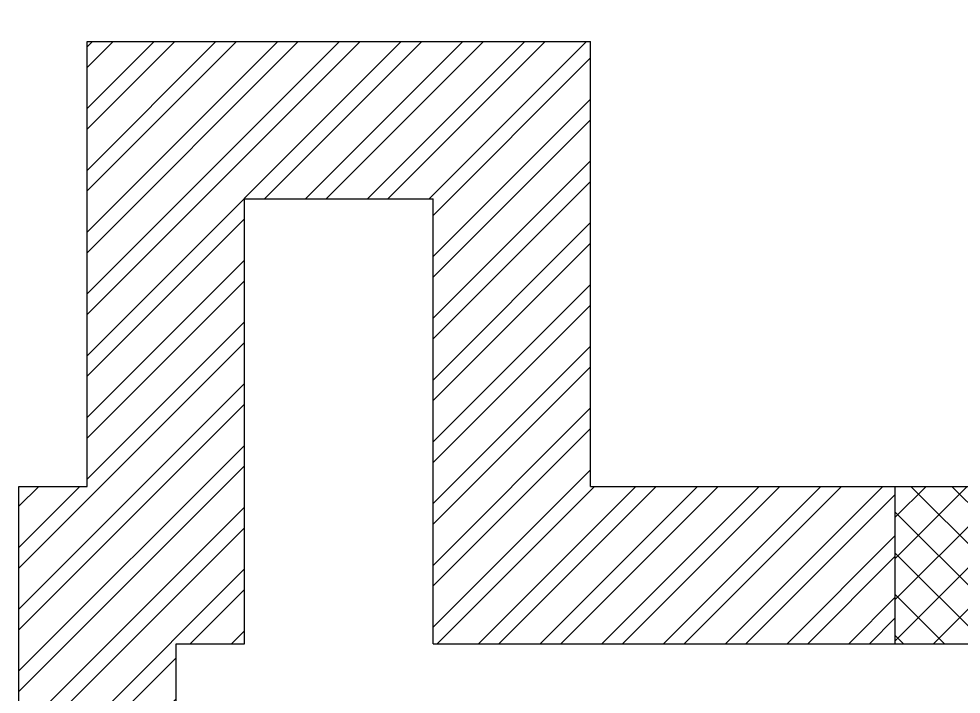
# Model space of a CAD drawing. Header units: feet. Extents: x 5230836 to 5248056, y -5286305 to -5270052.
# Drawn here: x 5230862 to 5232659, y -5271340 to -5270052 of the extents above; entities that cross this region are included whole.
import ezdxf

# ---------------------------------------------------------------- set-up
doc = ezdxf.new("R2010")
doc.units = ezdxf.units.FT
doc.header["$LTSCALE"] = 33
doc.header["$MEASUREMENT"] = 0
doc.layers.add('A-WALL', color=1, linetype='Continuous')
doc.layers.add('LENS_DIMENSION', color=193, linetype='Continuous', lineweight=0)
doc.layers.add('LN-HATCH', color=251, linetype='Continuous', lineweight=0)

# ---------------------------------------------------------------- blocks, each defined once
blk = doc.blocks.new('A$C9f357b42')
at = {"layer": 'LN-HATCH'}
h = blk.add_hatch(dxfattribs=at)
h.set_pattern_fill('ANSI32', color=256, scale=222)
h.set_pattern_definition([(45, (-2874879.743362629, 5452752.582353802), (-58.86663953378008, 58.86663953378008), []), (45, (-2874840.498936338, 5452752.582353802), (-58.86663953378008, 58.86663953378008), [])])
h.paths.add_polyline_path([(-17063.19999999925, 4359.923224005848), (-17063.19999999925, 3511.923224005848), (-17193.19999999925, 3511.923224005848), (-17193.19999999925, 2401.923224005849), (-16893.19999999925, 2401.923224005849), (-16893.19999999925, 3211.923224005848), (-16763.19999999925, 3211.923224005848), (-16763.19999999925, 4059.923224005848), (-16403.19999999925, 4059.923224005848), (-16403.19999999925, 3211.923224005848), (-15522.19999999925, 3211.923224005848), (-15522.19999999925, 3511.923224005848), (-16103.19999999925, 3511.923224005848), (-16103.19999999925, 4359.923224005848)])
h.paths.add_polyline_path([(-14163.19999999925, 4402.923224005848), (-14163.19999999925, 3511.923224005848), (-14376.19999999925, 3511.923224005848), (-14376.19999999925, 3211.923224005848), (-13863.19999999925, 3211.923224005848), (-13863.19999999925, 4102.923224005848), (-13517.19999999925, 4102.923224005848), (-13517.19999999925, 4061.923224005847), (-13517.19999999925, 2401.923224005849), (-13217.19999999925, 2401.923224005849), (-13217.19999999925, 4102.923224005848), (-12984.19999999925, 4102.923224005848), (-12984.19999999925, 3530.923224005849), (-12178.18507623207, 3530.923224005849), (-12178.18507623207, 3830.923224005849), (-12684.19999999925, 3830.923224005849), (-12684.19999999925, 4402.923224005848), (-13517.19999999925, 4402.923224005848)])
h.paths.add_polyline_path([(-10139.19999999925, 4402.923224005848), (-10139.19999999925, 3830.923224005849), (-10658.18507623207, 3830.923224005849), (-10658.18507623207, 3530.923224005849), (-9839.199999999255, 3530.923224005849), (-9839.199999999255, 4102.923224005848), (-9600.199999999253, 4102.923224005848), (-9600.199999999253, 2773.252177907154), (-8833.582790633576, 2773.252177907154), (-8833.582790633576, -300.4122539568925), (-8533.58275572333, -300.4122539568925), (-8533.724577196874, 0), (-8535.181411281226, 3073.394297085703), (-9300.199999999255, 3073.031798448414), (-9300.199999999255, 4402.923224005848)])
h.paths.add_polyline_path([(-7300.724515060894, 0), (-7300.582618532875, -300.4122539568925), (-4390.34135208372, -300.4122539568925), (-4390.380597678956, 0)])
h.paths.add_polyline_path([(-3157.380533340387, 0), (-3157.341362593696, -300.4122539572418), (-300, -300.4122539568925), (-300, -2187.821687894873), (0, -2187.821687894873), (0, 0)])
h.paths.add_polyline_path([(-300, -2187.821687894873), (-300, -3754.039202746004), (-1646.199999999255, -3754.214974945411), (-1646.199999999255, -2187.821687894873), (-1946.199999999255, -2187.821687894873), (-1946.199999999255, -4563.419980168343), (-1646.199999999255, -4563.419980168343), (-1646.199999999255, -4054.214977502822), (-300, -4054.039205303416), (-300, -4563.419980168343), (0, -4563.419980168343), (0, -2187.821687894873)])
h.paths.add_polyline_path([(-300, -4563.419980168343), (-300, -7258.076775994152), (-1946.199999999255, -7258.076775994152), (-1946.199999999255, -7558.076775994152), (0, -7558.076775994152), (0, -4563.419980168343)])
h.paths.add_polyline_path([(-1946.199999999255, -4563.419980168343), (-1946.199999999255, -6087.076775994152), (-1778.914285713806, -6087.076775994152), (-1646.199999999255, -6087.076775994152), (-1646.199999999255, -4563.419980168343)], flags=17)
h.paths.add_polyline_path([(-6192.199999999255, -1383.076775994152), (-6192.199999999255, -2187.821687894873), (-5892.214883143083, -2187.821687894873), (-5892.205548270606, -1683.076775994152), (-1946.199999999255, -1683.076775994152), (-1946.199999999255, -2187.821687894873), (-1646.199999999255, -2187.821687894873), (-1646.199999999255, -1383.076775994152)])
h.paths.add_polyline_path([(-6192.199999999255, -2187.821687894873), (-6192.199999999255, -4563.419980168343), (-5892.258818021044, -4563.419980168343), (-5892.214883143083, -2187.821687894873)])
h.paths.add_polyline_path([(-6192.199999999255, -4563.419980168343), (-6192.199999999255, -5787.076775994152), (-5892.28144861944, -5787.076775994152), (-5892.258818021044, -4563.419980168343)])
h.paths.add_polyline_path([(-6192.199999999255, -5787.076775994152), (-6192.199999999255, -6087.076775994152), (-5892.286996890791, -6087.076775994152), (-5892.28144861944, -5787.076775994152)])
h.paths.add_polyline_path([(-4145.199999999255, -7258.076775994152), (-4145.199999999255, -7558.076775994152), (-3717.199999999255, -7558.076775994152), (-3717.199999999255, -7258.076775994152)])
h = blk.add_hatch(dxfattribs=at)
h.set_pattern_fill('ANSI37', color=256, scale=444)
h.set_pattern_definition([(45, (0, 0), (-39.24442635585339, 39.24442635585339), []), (135, (0, 0), (-39.24442635585339, -39.24442635585339), [])])
h.paths.add_polyline_path([(-14376.19999999925, 3511.923224005848), (-15522.19999999925, 3511.923224005848), (-15522.19999999925, 3211.923224005848), (-14376.19999999925, 3211.923224005848)])
at = {"layer": 'A-WALL'}
for p, q in [((-17063.19999999925, 3511.923224005848), (-17063.19999999925, 4359.923224005848)), ((-17063.19999999925, 4359.923224005848), (-16103.19999999925, 4359.923224005848)), ((-16103.19999999925, 3511.923224005848), (-16103.19999999925, 4359.923224005848)), ((-16763.19999999925, 3211.923224005848), (-16763.19999999925, 4059.923224005848)), ((-16763.19999999925, 4059.923224005848), (-16403.19999999925, 4059.923224005848)), ((-16403.19999999925, 3211.923224005848), (-16403.19999999925, 4059.923224005848)), ((-17193.19999999925, 3511.923224005848), (-17063.19999999925, 3511.923224005848)), ((-17193.19999999925, 2401.923224005849), (-17193.19999999925, 3511.923224005848)), ((-16103.19999999925, 3511.923224005848), (-14163.19999999925, 3511.923224005848)), ((-15522.19999999925, 3211.923224005848), (-15522.19999999925, 3511.923224005848)), ((-16893.19999999925, 2401.923224005849), (-16893.19999999925, 3211.923224005848)), ((-16893.19999999925, 3211.923224005848), (-16763.19999999925, 3211.923224005848)), ((-16403.19999999925, 3211.923224005848), (-13863.19999999925, 3211.923224005848))]:
    blk.add_line(p, q, dxfattribs=at)

msp = doc.modelspace()

# ---------------------------------------------------------------- block references
at = {"layer": 'LENS_DIMENSION'}
msp.add_blockref('A$C9f357b42', (5248055.167489077, -5274455.38968236), dxfattribs=at)

doc.saveas('drawing.dxf')
